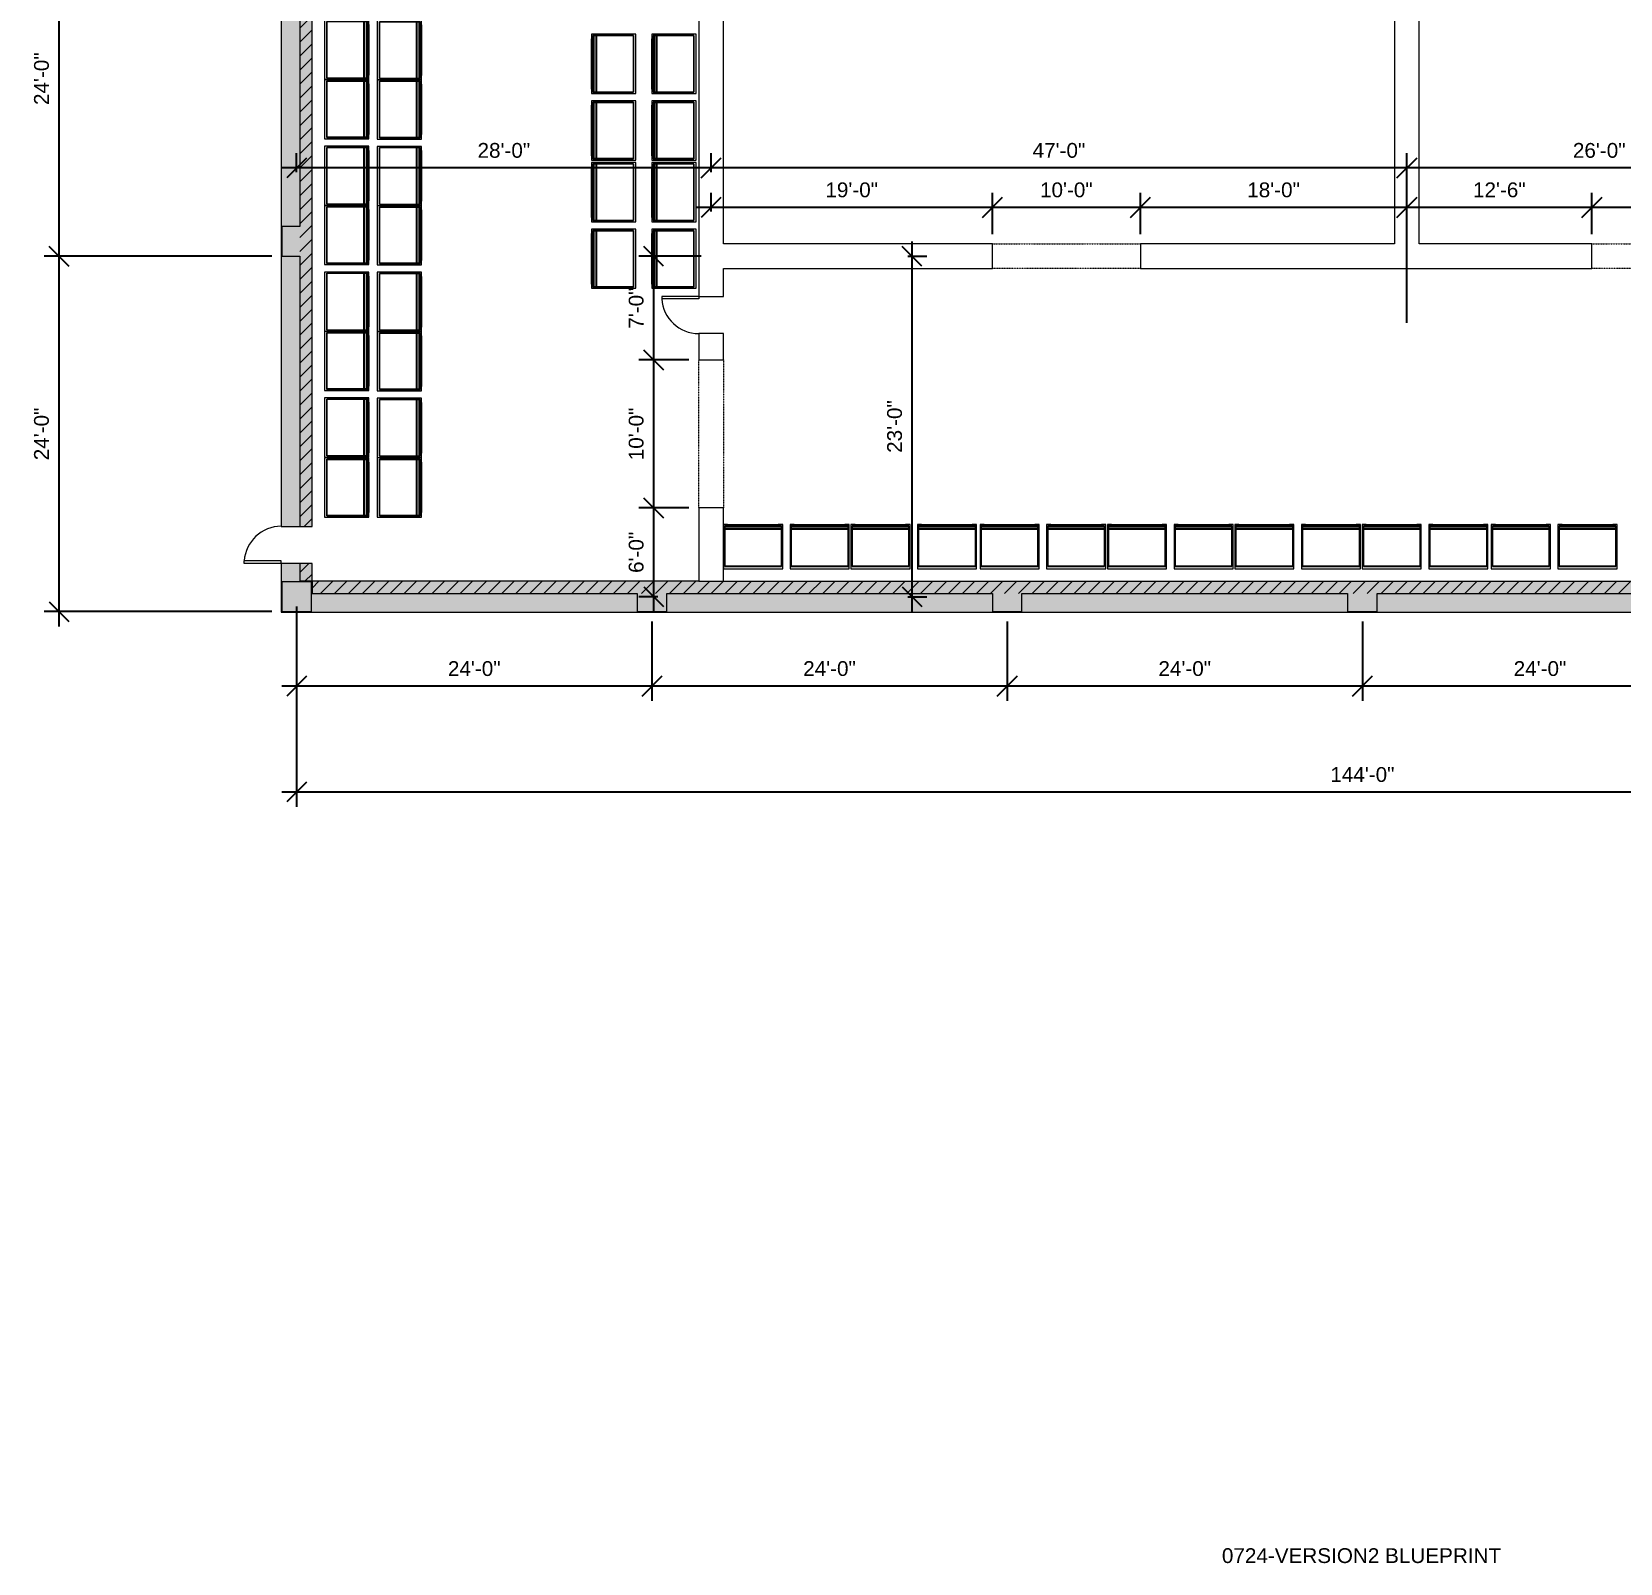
# Model space of a CAD drawing. Header units: inches. Extents: x 1913 to 24953, y -2945 to 1064.
# Drawn here: x 22242 to 23530, y -2314 to -1072 of the extents above; entities that cross this region are included whole.
import ezdxf

# ---------------------------------------------------------------- set-up
doc = ezdxf.new("R2010")
doc.units = ezdxf.units.IN
doc.header["$MEASUREMENT"] = 0
doc.linetypes.add('Hidden 1_8_', pattern=[0.1875, 0.125, -0.0625])
for name, color, linetype, lineweight in [('A-ANNO-DIMS', 211, 'Continuous', 9), ('A-COLS', 52, 'Continuous', 9), ('A-DETL-HDLN', 90, 'Hidden 1_8_', 9), ('A-DOOR', 31, 'Continuous', 13), ('A-GENM', 13, 'Continuous', 9), ('A-WALL', 113, 'Continuous', 13), ('A-WALL-PATT', 111, 'Continuous', 50), ('G-ANNO-TEXT', 231, 'Continuous', 9)]:
    doc.layers.add(name, color=color, linetype=linetype, lineweight=lineweight)
doc.styles.add('Arial', font='arial.ttf', dxfattribs={"height": 12})
doc.dimstyles.new('Linear_-_3_32__Arial', dxfattribs={"dimscale": 12, "dimtxt": 12.243113, "dimasz": 1.333333, "dimexe": 1, "dimexo": 0.666667, "dimgap": 0.666667, "dimtad": 1, "dimdec": 5, "dimrnd": 0.03125, "dimzin": 1, "dimdsep": 46, "dimlunit": 4, "dimtxsty": 'Arial', "dimblk1": 'OBLIQUE', "dimblk2": 'OBLIQUE', "dimsah": 1, "dimcen": 0.09, "dimdle": 1, "dimazin": 0, "dimtfac": 1, "dimtdec": 4, "dimtix": 1, "dimtmove": 0, "dimatfit": 3, "dimfxl": 1, "dimtvp": 1, "dimtfill": 1, "dimfrac": 2, "dimtolj": 1, "dimtzin": 0, "dimarcsym": 2})
pattern_1 = [(50, (23317.123, 399.692), (36.72335, -3.213), [3.84, -42.24]), (355, (23317.123, 399.69), (-7.1044, 38.51274), [3.072, -33.792]), (100.451, (23320.183, 399.424), (29.62024, 35.29956), [3.263, -35.898]), (46.184, (23317.123, 409.93), (54.6425, -8.4752), [5.76, -63.36]), (96.636, (23321.68, 409.226), (47.854, 49.8752), [4.895, -53.848]), (351.184, (23317.123, 409.93), (47.8553, 49.8749), [4.608, -50.688]), (21, (23322.243, 407.372), (30.56126, -20.614), [3.84, -42.24]), (326, (23322.243, 407.37), (12.4577, 37.1283), [3.072, -33.792]), (71.451, (23324.79, 405.654), (43.02, 16.5135), [3.263, -35.898]), (37.5, (23317.123, 399.692), (0.6228, 17.04428), [1.69, -31.693, 1.69, -32.614, -33.92]), (37.5, (23317.123, 399.692), (0.6228, 17.04428), [-67.686, 1.69, -32.23]), (7.5, (23317.123, 399.692), (13.4694, 20.19387), [1.69, -17.869, 1.69, -30.925, -12.928]), (7.5, (23317.123, 399.692), (13.4694, 20.19387), [-52.173, 1.69, -11.238]), (327.5, (23305.705, 399.692), (27.33168, -1.15522), [1.69, -11.11, 1.69, -38.246, -52.992]), (327.5, (23305.705, 399.692), (27.33168, -1.15522), [-52.736, 1.69, -51.302]), (317.5, (23300.585, 399.692), (29.85903, 5.12498), [1.69, -14.95, 1.69, -24.832, -37.632]), (317.5, (23300.585, 399.692), (29.85903, 5.12498), [-43.162, 1.69, -35.942])]
pattern_2 = [(45, (23317.1235, 399.692), (-5.656854, 5.656854), [])]

# ---------------------------------------------------------------- blocks, each defined once
blk = doc.blocks.new('Food_cooler_17348 - Food_cooler_17348-476797-FloorPlan')
at = {"layer": 'A-GENM', "lineweight": 20}
for p, q in [((-30, 18), (-78, 18)), ((-78, 18), (-78, -18)), ((-77, -17), (-77, 16.1)), ((-77, 16.1), (-31, 16.1)), ((-31, 16.1), (-31, -17)), ((-30, -18), (-30, 18)), ((24, 18), (-24, 18)), ((-24, 18), (-24, -18)), ((23, 16.1), (-23, 16.1)), ((-23, 16.1), (-23, -17)), ((-23, -17), (-23, 16.1)), ((-23, 16.1), (23, 16.1)), ((-22.7, -17), (-22.7, 15.8)), ((-22.7, 15.8), (22.8, 15.8)), ((22.8, 15.8), (22.8, -17)), ((23, -17), (23, 16.1)), ((23, 16.1), (23, -17)), ((24, -18), (24, 18)), ((-78, -18), (-74.4, -18)), ((-74.4, -17), (-77, -17)), ((-74.4, -18), (-74.4, -17)), ((-31, -17), (-33.4, -17)), ((-33.4, -17), (-33.4, -18)), ((-33.4, -18), (-30, -18)), ((-24, -18), (-20.4, -18)), ((-23, -17), (-22.7, -17)), ((-20.4, -17), (-23, -17)), ((-20.4, -18), (-20.4, -17)), ((23, -17), (20.6, -17)), ((20.6, -17), (20.6, -18)), ((20.6, -18), (24, -18)), ((22.8, -17), (23, -17))]:
    blk.add_line(p, q, dxfattribs=at)
at = {"layer": 'A-GENM'}
for p, q in [((-78, 18), (-78, 18)), ((-30, 18), (-78, 18)), ((-78, 18), (-78, -16)), ((-78, 18), (-78, 18)), ((-77, -17), (-77, 16.1)), ((-77, 16.1), (-77, 16.1)), ((-77, 16.1), (-31, 16.1)), ((-31, 16.1), (-77, 16.1)), ((-77, 16.1), (-77, -17)), ((-77, 16.1), (-77, 16.1)), ((-77, -14), (-77, 15.8)), ((-77, 15.8), (-77, 15.8)), ((-77, 15.8), (-31, 15.8)), ((-31, 16.1), (-31, 16.1)), ((-31, 16.1), (-31, -17)), ((-31, -17), (-31, 16.1)), ((-31, 16.1), (-31, 16.1)), ((-31, 15.8), (-31, 15.8)), ((-31, 15.8), (-31, -14)), ((-30, 18), (-30, 18)), ((-30, -16), (-30, 18)), ((-30, 18), (-30, 18)), ((-24, 18), (-24, 18)), ((24, 18), (-24, 18)), ((-24, 18), (-24, -16)), ((-24, 18), (-24, 18)), ((-23, 16.1), (-23, 16.1)), ((-23, -17), (-23, 16.1)), ((-23, 16.1), (-23, 16.1)), ((-23, 16.1), (23, 16.1)), ((23, 16.1), (-23, 16.1)), ((-23, 16.1), (-23, -17)), ((-23, 16.1), (-23, 16.1)), ((-23, -14), (-23, 15.8)), ((-23, 15.8), (-23, 15.8)), ((-23, 15.8), (23, 15.8)), ((-22.7, 15.8), (-22.7, 15.8)), ((22.8, 15.8), (22.8, 15.8)), ((23, 16.1), (23, 16.1)), ((23, 16.1), (23, 16.1)), ((23, 16.1), (23, -17)), ((23, -17), (23, 16.1)), ((23, 16.1), (23, 16.1)), ((23, 15.8), (23, 15.8)), ((23, 15.8), (23, -14)), ((24, 18), (24, 18)), ((24, -16), (24, 18)), ((24, 18), (24, 18)), ((-78, -16), (-30, -16)), ((-78, -16), (-78, -16)), ((-78, -18), (-78, -18)), ((-77, -14.5), (-77, -14)), ((-77, -14), (-77, -14)), ((-77, -14), (-31, -14)), ((-77, -14), (-31, -14)), ((-77, -14.5), (-77, -14.5)), ((-77, -14.5), (-77, -14.5)), ((-77, -14.5), (-31, -14.5)), ((-77, -14.5), (-31, -14.5)), ((-77, -17), (-77, -17)), ((-31, -17), (-77, -17)), ((-77, -17), (-31, -17)), ((-77, -17), (-77, -17)), ((-74.4, -17), (-74.4, -18)), ((-74.4, -17), (-74.4, -17)), ((-74.4, -17), (-33.4, -17)), ((-33.4, -18), (-74.4, -18)), ((-74.4, -18), (-74.4, -18)), ((-33.4, -18), (-33.4, -17)), ((-33.4, -17), (-33.4, -17)), ((-33.4, -18), (-33.4, -18)), ((-31, -14), (-31, -14)), ((-31, -14), (-31, -14.5)), ((-31, -14.5), (-31, -14.5)), ((-31, -14.5), (-31, -14.5)), ((-31, -17), (-31, -17)), ((-31, -17), (-31, -17)), ((-30, -16), (-30, -16)), ((-30, -18), (-30, -18)), ((-24, -16), (24, -16)), ((-24, -16), (-24, -16)), ((-24, -18), (-24, -18)), ((-23, -14.5), (-23, -14)), ((-23, -14), (-23, -14)), ((-23, -14), (23, -14)), ((-23, -14), (23, -14)), ((-23, -14.5), (-23, -14.5)), ((-23, -14.5), (-23, -14.5)), ((-23, -14.5), (23, -14.5)), ((-23, -14.5), (23, -14.5)), ((-23, -17), (-23, -17)), ((-23, -17), (-23, -17)), ((23, -17), (-23, -17)), ((-23, -17), (23, -17)), ((-23, -17), (-23, -17)), ((-22.7, -17), (-22.7, -17)), ((-20.4, -17), (-20.4, -18)), ((-20.4, -17), (-20.4, -17)), ((-20.4, -17), (20.6, -17)), ((20.6, -18), (-20.4, -18)), ((-20.4, -18), (-20.4, -18)), ((20.6, -18), (20.6, -17)), ((20.6, -17), (20.6, -17)), ((20.6, -18), (20.6, -18)), ((22.8, -17), (22.8, -17)), ((23, -14), (23, -14)), ((23, -14), (23, -14.5)), ((23, -14.5), (23, -14.5)), ((23, -14.5), (23, -14.5)), ((23, -17), (23, -17)), ((23, -17), (23, -17)), ((23, -17), (23, -17)), ((24, -16), (24, -16)), ((24, -18), (24, -18))]:
    blk.add_line(p, q, dxfattribs=at)
blk = doc.blocks.new('Single-Flush - 30_ x 80_-478128-FloorPlan')
at = {"layer": 'A-DOOR', "lineweight": 20}
for p, q in [((13, 10), (13, 40)), ((15, 40), (13, 40)), ((15, 10), (15, 40)), ((15, 10), (13, 10))]:
    blk.add_line(p, q, dxfattribs=at)
at = {"layer": 'A-DOOR', "lineweight": 9}
blk.add_arc((15, 10), 30.1, 93.8141, 180, dxfattribs=at)
blk = doc.blocks.new('Single-Flush - 30_ x 80_-478158-FloorPlan')
at = {"layer": 'A-DOOR', "lineweight": 20}
for p, q in [((13, -12.5), (13, -42.5)), ((15, -12.5), (13, -12.5)), ((15, -12.5), (15, -42.5)), ((15, -42.5), (13, -42.5))]:
    blk.add_line(p, q, dxfattribs=at)
at = {"layer": 'A-DOOR', "lineweight": 9}
blk.add_arc((15, -12.5), 30.1, 180, 266.1859, dxfattribs=at)
blk = doc.blocks.new('Food_cooler_17348_0001 - Food_cooler_17348_0001-489445-FloorPlan')
at = {"layer": 'A-GENM', "lineweight": 20}
for p, q in [((24, 18), (-24, 18)), ((-24, 18), (-24, -18)), ((23, 16.1), (-23, 16.1)), ((-23, 16.1), (-23, -17)), ((-23, -17), (-23, 16.1)), ((-23, 16.1), (23, 16.1)), ((-22.7, -17), (-22.7, 15.8)), ((-22.7, 15.8), (22.8, 15.8)), ((22.8, 15.8), (22.8, -17)), ((23, -17), (23, 16.1)), ((23, 16.1), (23, -17)), ((24, -18), (24, 18)), ((-24, -18), (-20.4, -18)), ((-23, -17), (-22.7, -17)), ((-20.4, -17), (-23, -17)), ((-20.4, -18), (-20.4, -17)), ((23, -17), (20.6, -17)), ((20.6, -17), (20.6, -18)), ((20.6, -18), (24, -18)), ((22.8, -17), (23, -17))]:
    blk.add_line(p, q, dxfattribs=at)
at = {"layer": 'A-GENM'}
for p, q in [((-24, 18), (-24, 18)), ((24, 18), (-24, 18)), ((-24, 18), (-24, -16)), ((-24, 18), (-24, 18)), ((-23, 16.1), (-23, 16.1)), ((-23, -17), (-23, 16.1)), ((-23, 16.1), (-23, 16.1)), ((-23, 16.1), (23, 16.1)), ((23, 16.1), (-23, 16.1)), ((-23, 16.1), (-23, -17)), ((-23, 16.1), (-23, 16.1)), ((-23, -14), (-23, 15.8)), ((-23, 15.8), (-23, 15.8)), ((-23, 15.8), (23, 15.8)), ((-22.7, 15.8), (-22.7, 15.8)), ((22.8, 15.8), (22.8, 15.8)), ((23, 16.1), (23, 16.1)), ((23, 16.1), (23, 16.1)), ((23, 16.1), (23, -17)), ((23, -17), (23, 16.1)), ((23, 16.1), (23, 16.1)), ((23, 15.8), (23, 15.8)), ((23, 15.8), (23, -14)), ((24, 18), (24, 18)), ((24, -16), (24, 18)), ((24, 18), (24, 18)), ((-24, -16), (24, -16)), ((-24, -16), (-24, -16)), ((-24, -18), (-24, -18)), ((-23, -14.5), (-23, -14)), ((-23, -14), (-23, -14)), ((-23, -14), (23, -14)), ((-23, -14), (23, -14)), ((-23, -14.5), (-23, -14.5)), ((-23, -14.5), (-23, -14.5)), ((-23, -14.5), (23, -14.5)), ((-23, -14.5), (23, -14.5)), ((-23, -17), (-23, -17)), ((-23, -17), (-23, -17)), ((23, -17), (-23, -17)), ((-23, -17), (23, -17)), ((-23, -17), (-23, -17)), ((-22.7, -17), (-22.7, -17)), ((-20.4, -17), (-20.4, -18)), ((-20.4, -17), (-20.4, -17)), ((-20.4, -17), (20.6, -17)), ((20.6, -18), (-20.4, -18)), ((-20.4, -18), (-20.4, -18)), ((20.6, -18), (20.6, -17)), ((20.6, -17), (20.6, -17)), ((20.6, -18), (20.6, -18)), ((22.8, -17), (22.8, -17)), ((23, -14), (23, -14)), ((23, -14), (23, -14.5)), ((23, -14.5), (23, -14.5)), ((23, -14.5), (23, -14.5)), ((23, -17), (23, -17)), ((23, -17), (23, -17)), ((23, -17), (23, -17)), ((24, -16), (24, -16)), ((24, -18), (24, -18))]:
    blk.add_line(p, q, dxfattribs=at)
blk = doc.blocks.new('_Oblique')
at = {"color": 0, "linetype": 'ByBlock', "lineweight": -2}
blk.add_line((-0.5, -0.5), (0.5, 0.5), dxfattribs=at)
blk = doc.blocks.new('*D802')
at = {"layer": 'A-ANNO-DIMS', "color": 0, "lineweight": -2, "transparency": 16777216}
for p, q in [((23668.7, -1134.9), (23668.7, -1194.4)), ((23356.7, -1307.8), (23356.7, -1170.4)), ((23680.7, -1182.4), (23344.7, -1182.4))]:
    blk.add_line(p, q, dxfattribs=at)
at = {"layer": 'Defpoints', "color": 0, "lineweight": 0, "transparency": 16777216}
for p in [(23668.7, -1126.9), (23356.7, -1182.4), (23356.7, -1315.8)]:
    blk.add_point(p, dxfattribs=at)
at = {"layer": 'A-ANNO-DIMS', "color": 0, "lineweight": -2, "transparency": 16777216, "xscale": 16, "yscale": 16, "zscale": 16, "rotation": 180}
blk.add_blockref('_Oblique', (23356.7, -1182.4), dxfattribs=at)
at = {"layer": 'A-ANNO-DIMS', "color": 0, "lineweight": -2, "transparency": 16777216, "xscale": 16, "yscale": 16, "zscale": 16}
blk.add_blockref('_Oblique', (23668.7, -1182.4), dxfattribs=at)
at = {"layer": 'A-ANNO-DIMS', "color": 0, "lineweight": 0, "transparency": 16777216, "insert": (23512.7, -1168.2), "char_height": 12, "width": 62.383, "attachment_point": 5, "style": 'Arial'}
blk.add_mtext('\\A1;26\'-0"', dxfattribs=at)
blk = doc.blocks.new('*D803')
at = {"layer": 'A-ANNO-DIMS', "color": 0, "lineweight": -2, "transparency": 16777216}
for p, q in [((22792.7, -1185.7), (22792.7, -1170.4)), ((23356.7, -1307.8), (23356.7, -1170.4)), ((23368.7, -1182.4), (22780.7, -1182.4))]:
    blk.add_line(p, q, dxfattribs=at)
at = {"layer": 'Defpoints', "color": 0, "lineweight": 0, "transparency": 16777216}
for p in [(22792.7, -1182.4), (22792.7, -1193.7), (23356.7, -1315.8)]:
    blk.add_point(p, dxfattribs=at)
at = {"layer": 'A-ANNO-DIMS', "color": 0, "lineweight": -2, "transparency": 16777216, "xscale": 16, "yscale": 16, "zscale": 16, "rotation": 180}
blk.add_blockref('_Oblique', (22792.7, -1182.4), dxfattribs=at)
at = {"layer": 'A-ANNO-DIMS', "color": 0, "lineweight": -2, "transparency": 16777216, "xscale": 16, "yscale": 16, "zscale": 16}
blk.add_blockref('_Oblique', (23356.7, -1182.4), dxfattribs=at)
at = {"layer": 'A-ANNO-DIMS', "color": 0, "lineweight": 0, "transparency": 16777216, "insert": (23074.7, -1168.2), "char_height": 12, "width": 62.383, "attachment_point": 5, "style": 'Arial'}
blk.add_mtext('\\A1;47\'-0"', dxfattribs=at)
blk = doc.blocks.new('*D804')
at = {"layer": 'A-ANNO-DIMS', "color": 0, "lineweight": -2, "transparency": 16777216}
for p, q in [((22456.7, -1185.7), (22456.7, -1170.4)), ((22792.7, -1185.7), (22792.7, -1170.4)), ((22804.7, -1182.4), (22444.7, -1182.4))]:
    blk.add_line(p, q, dxfattribs=at)
at = {"layer": 'Defpoints', "color": 0, "lineweight": 0, "transparency": 16777216}
for p in [(22456.7, -1182.4), (22456.7, -1193.7), (22792.7, -1193.7)]:
    blk.add_point(p, dxfattribs=at)
at = {"layer": 'A-ANNO-DIMS', "color": 0, "lineweight": -2, "transparency": 16777216, "xscale": 16, "yscale": 16, "zscale": 16, "rotation": 180}
blk.add_blockref('_Oblique', (22456.7, -1182.4), dxfattribs=at)
at = {"layer": 'A-ANNO-DIMS', "color": 0, "lineweight": -2, "transparency": 16777216, "xscale": 16, "yscale": 16, "zscale": 16}
blk.add_blockref('_Oblique', (22792.7, -1182.4), dxfattribs=at)
at = {"layer": 'A-ANNO-DIMS', "color": 0, "lineweight": 0, "transparency": 16777216, "insert": (22624.7, -1168.2), "char_height": 12, "width": 62.383, "attachment_point": 5, "style": 'Arial'}
blk.add_mtext('\\A1;28\'-0"', dxfattribs=at)
blk = doc.blocks.new('*D805')
at = {"layer": 'A-ANNO-DIMS', "color": 0, "lineweight": -2, "transparency": 16777216}
for p, q in [((24184.7, -1495.4), (24184.7, -1700.3)), ((22456.7, -1538), (22456.7, -1700.3)), ((24196.7, -1688.3), (22444.7, -1688.3))]:
    blk.add_line(p, q, dxfattribs=at)
at = {"layer": 'Defpoints', "color": 0, "lineweight": 0, "transparency": 16777216}
for p in [(24184.7, -1487.4), (22456.7, -1530), (22456.7, -1688.3)]:
    blk.add_point(p, dxfattribs=at)
at = {"layer": 'A-ANNO-DIMS', "color": 0, "lineweight": -2, "transparency": 16777216, "xscale": 16, "yscale": 16, "zscale": 16, "rotation": 180}
blk.add_blockref('_Oblique', (22456.7, -1688.3), dxfattribs=at)
at = {"layer": 'A-ANNO-DIMS', "color": 0, "lineweight": -2, "transparency": 16777216, "xscale": 16, "yscale": 16, "zscale": 16}
blk.add_blockref('_Oblique', (24184.7, -1688.3), dxfattribs=at)
at = {"layer": 'A-ANNO-DIMS', "color": 0, "lineweight": 0, "transparency": 16777216, "insert": (23320.7, -1674.2), "char_height": 12, "width": 73.459, "attachment_point": 5, "style": 'Arial'}
blk.add_mtext('\\A1;144\'-0"', dxfattribs=at)
blk = doc.blocks.new('*D722')
at = {"layer": 'A-ANNO-DIMS', "color": 0, "lineweight": -2, "transparency": 16777216}
for p, q in [((23506.7, -1236), (23506.7, -1202.4)), ((23626.7, -1236), (23626.7, -1202.4)), ((23638.7, -1214.4), (23494.7, -1214.4))]:
    blk.add_line(p, q, dxfattribs=at)
at = {"layer": 'Defpoints', "color": 0, "lineweight": 0, "transparency": 16777216}
for p in [(23506.7, -1214.4), (23506.7, -1244), (23626.7, -1244)]:
    blk.add_point(p, dxfattribs=at)
at = {"layer": 'A-ANNO-DIMS', "color": 0, "lineweight": -2, "transparency": 16777216, "xscale": 16, "yscale": 16, "zscale": 16, "rotation": 180}
blk.add_blockref('_Oblique', (23506.7, -1214.4), dxfattribs=at)
at = {"layer": 'A-ANNO-DIMS', "color": 0, "lineweight": -2, "transparency": 16777216, "xscale": 16, "yscale": 16, "zscale": 16}
blk.add_blockref('_Oblique', (23626.7, -1214.4), dxfattribs=at)
at = {"layer": 'A-ANNO-DIMS', "color": 0, "lineweight": 0, "transparency": 16777216, "insert": (23566.7, -1200.2), "char_height": 12, "width": 62.383, "attachment_point": 5, "style": 'Arial'}
blk.add_mtext('\\A1;10\'-0"', dxfattribs=at)
blk = doc.blocks.new('*D723')
at = {"layer": 'A-ANNO-DIMS', "color": 0, "lineweight": -2, "transparency": 16777216}
for p, q in [((23356.7, -1217.7), (23356.7, -1202.4)), ((23506.7, -1236), (23506.7, -1202.4)), ((23518.7, -1214.4), (23344.7, -1214.4))]:
    blk.add_line(p, q, dxfattribs=at)
at = {"layer": 'Defpoints', "color": 0, "lineweight": 0, "transparency": 16777216}
for p in [(23356.7, -1214.4), (23356.7, -1225.7), (23506.7, -1244)]:
    blk.add_point(p, dxfattribs=at)
at = {"layer": 'A-ANNO-DIMS', "color": 0, "lineweight": -2, "transparency": 16777216, "xscale": 16, "yscale": 16, "zscale": 16, "rotation": 180}
blk.add_blockref('_Oblique', (23356.7, -1214.4), dxfattribs=at)
at = {"layer": 'A-ANNO-DIMS', "color": 0, "lineweight": -2, "transparency": 16777216, "xscale": 16, "yscale": 16, "zscale": 16}
blk.add_blockref('_Oblique', (23506.7, -1214.4), dxfattribs=at)
at = {"layer": 'A-ANNO-DIMS', "color": 0, "lineweight": 0, "transparency": 16777216, "insert": (23431.7, -1200.2), "char_height": 12, "width": 62.383, "attachment_point": 5, "style": 'Arial'}
blk.add_mtext('\\A1;12\'-6"', dxfattribs=at)
blk = doc.blocks.new('*D724')
at = {"layer": 'A-ANNO-DIMS', "color": 0, "lineweight": -2, "transparency": 16777216}
for p, q in [((23140.7, -1236), (23140.7, -1202.4)), ((23356.7, -1217.7), (23356.7, -1202.4)), ((23368.7, -1214.4), (23128.7, -1214.4))]:
    blk.add_line(p, q, dxfattribs=at)
at = {"layer": 'Defpoints', "color": 0, "lineweight": 0, "transparency": 16777216}
for p in [(23140.7, -1214.4), (23356.7, -1225.7), (23140.7, -1244)]:
    blk.add_point(p, dxfattribs=at)
at = {"layer": 'A-ANNO-DIMS', "color": 0, "lineweight": -2, "transparency": 16777216, "xscale": 16, "yscale": 16, "zscale": 16, "rotation": 180}
blk.add_blockref('_Oblique', (23140.7, -1214.4), dxfattribs=at)
at = {"layer": 'A-ANNO-DIMS', "color": 0, "lineweight": -2, "transparency": 16777216, "xscale": 16, "yscale": 16, "zscale": 16}
blk.add_blockref('_Oblique', (23356.7, -1214.4), dxfattribs=at)
at = {"layer": 'A-ANNO-DIMS', "color": 0, "lineweight": 0, "transparency": 16777216, "insert": (23248.7, -1200.2), "char_height": 12, "width": 62.383, "attachment_point": 5, "style": 'Arial'}
blk.add_mtext('\\A1;18\'-0"', dxfattribs=at)
blk = doc.blocks.new('*D725')
at = {"layer": 'A-ANNO-DIMS', "color": 0, "lineweight": -2, "transparency": 16777216}
for p, q in [((23020.7, -1236), (23020.7, -1202.4)), ((23140.7, -1236), (23140.7, -1202.4)), ((23152.7, -1214.4), (23008.7, -1214.4))]:
    blk.add_line(p, q, dxfattribs=at)
at = {"layer": 'Defpoints', "color": 0, "lineweight": 0, "transparency": 16777216}
for p in [(23020.7, -1214.4), (23020.7, -1244), (23140.7, -1244)]:
    blk.add_point(p, dxfattribs=at)
at = {"layer": 'A-ANNO-DIMS', "color": 0, "lineweight": -2, "transparency": 16777216, "xscale": 16, "yscale": 16, "zscale": 16, "rotation": 180}
blk.add_blockref('_Oblique', (23020.7, -1214.4), dxfattribs=at)
at = {"layer": 'A-ANNO-DIMS', "color": 0, "lineweight": -2, "transparency": 16777216, "xscale": 16, "yscale": 16, "zscale": 16}
blk.add_blockref('_Oblique', (23140.7, -1214.4), dxfattribs=at)
at = {"layer": 'A-ANNO-DIMS', "color": 0, "lineweight": 0, "transparency": 16777216, "insert": (23080.7, -1200.2), "char_height": 12, "width": 62.383, "attachment_point": 5, "style": 'Arial'}
blk.add_mtext('\\A1;10\'-0"', dxfattribs=at)
blk = doc.blocks.new('*D726')
at = {"layer": 'A-ANNO-DIMS', "color": 0, "lineweight": -2, "transparency": 16777216}
for p, q in [((22792.7, -1217.7), (22792.7, -1202.4)), ((23020.7, -1236), (23020.7, -1202.4)), ((23032.7, -1214.4), (22780.7, -1214.4))]:
    blk.add_line(p, q, dxfattribs=at)
at = {"layer": 'Defpoints', "color": 0, "lineweight": 0, "transparency": 16777216}
for p in [(22792.7, -1214.4), (22792.7, -1225.7), (23020.7, -1244)]:
    blk.add_point(p, dxfattribs=at)
at = {"layer": 'A-ANNO-DIMS', "color": 0, "lineweight": -2, "transparency": 16777216, "xscale": 16, "yscale": 16, "zscale": 16, "rotation": 180}
blk.add_blockref('_Oblique', (22792.7, -1214.4), dxfattribs=at)
at = {"layer": 'A-ANNO-DIMS', "color": 0, "lineweight": -2, "transparency": 16777216, "xscale": 16, "yscale": 16, "zscale": 16}
blk.add_blockref('_Oblique', (23020.7, -1214.4), dxfattribs=at)
at = {"layer": 'A-ANNO-DIMS', "color": 0, "lineweight": 0, "transparency": 16777216, "insert": (22906.7, -1200.2), "char_height": 12, "width": 62.383, "attachment_point": 5, "style": 'Arial'}
blk.add_mtext('\\A1;19\'-0"', dxfattribs=at)
blk = doc.blocks.new('*D733')
at = {"layer": 'A-ANNO-DIMS', "color": 0, "lineweight": -2, "transparency": 16777216}
for p, q in [((23320.7, -1550), (23320.7, -1614.5)), ((23608.7, -1550), (23608.7, -1614.5)), ((23620.7, -1602.5), (23308.7, -1602.5))]:
    blk.add_line(p, q, dxfattribs=at)
at = {"layer": 'Defpoints', "color": 0, "lineweight": 0, "transparency": 16777216}
for p in [(23320.7, -1542), (23608.7, -1542), (23320.7, -1602.5)]:
    blk.add_point(p, dxfattribs=at)
at = {"layer": 'A-ANNO-DIMS', "color": 0, "lineweight": -2, "transparency": 16777216, "xscale": 16, "yscale": 16, "zscale": 16, "rotation": 180}
blk.add_blockref('_Oblique', (23320.7, -1602.5), dxfattribs=at)
at = {"layer": 'A-ANNO-DIMS', "color": 0, "lineweight": -2, "transparency": 16777216, "xscale": 16, "yscale": 16, "zscale": 16}
blk.add_blockref('_Oblique', (23608.7, -1602.5), dxfattribs=at)
at = {"layer": 'A-ANNO-DIMS', "color": 0, "lineweight": 0, "transparency": 16777216, "insert": (23464.7, -1588.3), "char_height": 12, "width": 62.383, "attachment_point": 5, "style": 'Arial'}
blk.add_mtext('\\A1;24\'-0"', dxfattribs=at)
blk = doc.blocks.new('*D734')
at = {"layer": 'A-ANNO-DIMS', "color": 0, "lineweight": -2, "transparency": 16777216}
for p, q in [((23032.7, -1550), (23032.7, -1614.5)), ((23320.7, -1550), (23320.7, -1614.5)), ((23332.7, -1602.5), (23020.7, -1602.5))]:
    blk.add_line(p, q, dxfattribs=at)
at = {"layer": 'Defpoints', "color": 0, "lineweight": 0, "transparency": 16777216}
for p in [(23032.7, -1542), (23320.7, -1542), (23032.7, -1602.5)]:
    blk.add_point(p, dxfattribs=at)
at = {"layer": 'A-ANNO-DIMS', "color": 0, "lineweight": -2, "transparency": 16777216, "xscale": 16, "yscale": 16, "zscale": 16, "rotation": 180}
blk.add_blockref('_Oblique', (23032.7, -1602.5), dxfattribs=at)
at = {"layer": 'A-ANNO-DIMS', "color": 0, "lineweight": -2, "transparency": 16777216, "xscale": 16, "yscale": 16, "zscale": 16}
blk.add_blockref('_Oblique', (23320.7, -1602.5), dxfattribs=at)
at = {"layer": 'A-ANNO-DIMS', "color": 0, "lineweight": 0, "transparency": 16777216, "insert": (23176.7, -1588.3), "char_height": 12, "width": 62.383, "attachment_point": 5, "style": 'Arial'}
blk.add_mtext('\\A1;24\'-0"', dxfattribs=at)
blk = doc.blocks.new('*D735')
at = {"layer": 'A-ANNO-DIMS', "color": 0, "lineweight": -2, "transparency": 16777216}
for p, q in [((22744.7, -1550), (22744.7, -1614.5)), ((23032.7, -1550), (23032.7, -1614.5)), ((23044.7, -1602.5), (22732.7, -1602.5))]:
    blk.add_line(p, q, dxfattribs=at)
at = {"layer": 'Defpoints', "color": 0, "lineweight": 0, "transparency": 16777216}
for p in [(22744.7, -1542), (23032.7, -1542), (22744.7, -1602.5)]:
    blk.add_point(p, dxfattribs=at)
at = {"layer": 'A-ANNO-DIMS', "color": 0, "lineweight": -2, "transparency": 16777216, "xscale": 16, "yscale": 16, "zscale": 16, "rotation": 180}
blk.add_blockref('_Oblique', (22744.7, -1602.5), dxfattribs=at)
at = {"layer": 'A-ANNO-DIMS', "color": 0, "lineweight": -2, "transparency": 16777216, "xscale": 16, "yscale": 16, "zscale": 16}
blk.add_blockref('_Oblique', (23032.7, -1602.5), dxfattribs=at)
at = {"layer": 'A-ANNO-DIMS', "color": 0, "lineweight": 0, "transparency": 16777216, "insert": (22888.7, -1588.3), "char_height": 12, "width": 62.383, "attachment_point": 5, "style": 'Arial'}
blk.add_mtext('\\A1;24\'-0"', dxfattribs=at)
blk = doc.blocks.new('*D736')
at = {"layer": 'A-ANNO-DIMS', "color": 0, "lineweight": -2, "transparency": 16777216}
for p, q in [((22456.7, -1550), (22456.7, -1614.5)), ((22744.7, -1550), (22744.7, -1614.5)), ((22756.7, -1602.5), (22444.7, -1602.5))]:
    blk.add_line(p, q, dxfattribs=at)
at = {"layer": 'Defpoints', "color": 0, "lineweight": 0, "transparency": 16777216}
for p in [(22456.7, -1542), (22744.7, -1542), (22456.7, -1602.5)]:
    blk.add_point(p, dxfattribs=at)
at = {"layer": 'A-ANNO-DIMS', "color": 0, "lineweight": -2, "transparency": 16777216, "xscale": 16, "yscale": 16, "zscale": 16, "rotation": 180}
blk.add_blockref('_Oblique', (22456.7, -1602.5), dxfattribs=at)
at = {"layer": 'A-ANNO-DIMS', "color": 0, "lineweight": -2, "transparency": 16777216, "xscale": 16, "yscale": 16, "zscale": 16}
blk.add_blockref('_Oblique', (22744.7, -1602.5), dxfattribs=at)
at = {"layer": 'A-ANNO-DIMS', "color": 0, "lineweight": 0, "transparency": 16777216, "insert": (22600.7, -1588.3), "char_height": 12, "width": 62.383, "attachment_point": 5, "style": 'Arial'}
blk.add_mtext('\\A1;24\'-0"', dxfattribs=at)
blk = doc.blocks.new('*D747')
at = {"layer": 'A-ANNO-DIMS', "color": 0, "lineweight": -2, "transparency": 16777216}
for p, q in [((22264, -954), (22264, -1266)), ((22436.7, -966), (22252, -966)), ((22436.7, -1254), (22252, -1254))]:
    blk.add_line(p, q, dxfattribs=at)
at = {"layer": 'Defpoints', "color": 0, "lineweight": 0, "transparency": 16777216}
for p in [(22444.7, -966), (22264, -1254), (22444.7, -1254)]:
    blk.add_point(p, dxfattribs=at)
at = {"layer": 'A-ANNO-DIMS', "color": 0, "lineweight": -2, "transparency": 16777216, "xscale": 16, "yscale": 16, "zscale": 16}
for p, rotation in [((22264, -966), 90), ((22264, -1254), 270)]:
    blk.add_blockref('_Oblique', p, dxfattribs=dict(at, rotation=rotation))
at = {"layer": 'A-ANNO-DIMS', "color": 0, "lineweight": 0, "transparency": 16777216, "insert": (22249.9, -1110), "char_height": 12, "width": 62.383, "attachment_point": 5, "rotation": 90, "style": 'Arial'}
blk.add_mtext('\\A1;24\'-0"', dxfattribs=at)
blk = doc.blocks.new('*D748')
at = {"layer": 'A-ANNO-DIMS', "color": 0, "lineweight": -2, "transparency": 16777216}
for p, q in [((22264, -1242), (22264, -1554)), ((22436.7, -1254), (22252, -1254)), ((22436.7, -1542), (22252, -1542))]:
    blk.add_line(p, q, dxfattribs=at)
at = {"layer": 'Defpoints', "color": 0, "lineweight": 0, "transparency": 16777216}
for p in [(22444.7, -1254), (22264, -1542), (22444.7, -1542)]:
    blk.add_point(p, dxfattribs=at)
at = {"layer": 'A-ANNO-DIMS', "color": 0, "lineweight": -2, "transparency": 16777216, "xscale": 16, "yscale": 16, "zscale": 16}
for p, rotation in [((22264, -1254), 90), ((22264, -1542), 270)]:
    blk.add_blockref('_Oblique', p, dxfattribs=dict(at, rotation=rotation))
at = {"layer": 'A-ANNO-DIMS', "color": 0, "lineweight": 0, "transparency": 16777216, "insert": (22249.9, -1398), "char_height": 12, "width": 62.383, "attachment_point": 5, "rotation": 90, "style": 'Arial'}
blk.add_mtext('\\A1;24\'-0"', dxfattribs=at)
blk = doc.blocks.new('*D749')
at = {"layer": 'A-ANNO-DIMS', "color": 0, "lineweight": -2, "transparency": 16777216}
for p, q in [((22955.6, -1542), (22955.6, -1242)), ((22952.3, -1254), (22967.6, -1254)), ((22952.3, -1530), (22967.6, -1530))]:
    blk.add_line(p, q, dxfattribs=at)
at = {"layer": 'Defpoints', "color": 0, "lineweight": 0, "transparency": 16777216}
for p in [(22944.3, -1254), (22955.6, -1254), (22944.3, -1530)]:
    blk.add_point(p, dxfattribs=at)
at = {"layer": 'A-ANNO-DIMS', "color": 0, "lineweight": -2, "transparency": 16777216, "xscale": 16, "yscale": 16, "zscale": 16}
for p, rotation in [((22955.6, -1254), 90), ((22955.6, -1530), 270)]:
    blk.add_blockref('_Oblique', p, dxfattribs=dict(at, rotation=rotation))
at = {"layer": 'A-ANNO-DIMS', "color": 0, "lineweight": 0, "transparency": 16777216, "insert": (22941.5, -1392), "char_height": 12, "width": 62.383, "attachment_point": 5, "rotation": 90, "style": 'Arial'}
blk.add_mtext('\\A1;23\'-0"', dxfattribs=at)
blk = doc.blocks.new('*D791')
at = {"layer": 'A-ANNO-DIMS', "color": 0, "lineweight": -2, "transparency": 16777216}
for p, q in [((22746.1, -1242), (22746.1, -1350)), ((22784.7, -1254), (22734.1, -1254)), ((22774.7, -1338), (22734.1, -1338))]:
    blk.add_line(p, q, dxfattribs=at)
at = {"layer": 'Defpoints', "color": 0, "lineweight": 0, "transparency": 16777216}
for p in [(22792.7, -1254), (22746.1, -1338), (22782.7, -1338)]:
    blk.add_point(p, dxfattribs=at)
at = {"layer": 'A-ANNO-DIMS', "color": 0, "lineweight": -2, "transparency": 16777216, "xscale": 16, "yscale": 16, "zscale": 16}
for p, rotation in [((22746.1, -1254), 90), ((22746.1, -1338), 270)]:
    blk.add_blockref('_Oblique', p, dxfattribs=dict(at, rotation=rotation))
at = {"layer": 'A-ANNO-DIMS', "color": 0, "lineweight": 0, "transparency": 16777216, "insert": (22732, -1296), "char_height": 12, "width": 62.383, "attachment_point": 5, "rotation": 90, "style": 'Arial'}
blk.add_mtext('\\A1;7\'-0"', dxfattribs=at)
blk = doc.blocks.new('*D792')
at = {"layer": 'A-ANNO-DIMS', "color": 0, "lineweight": -2, "transparency": 16777216}
for p, q in [((22746.1, -1326), (22746.1, -1470)), ((22774.7, -1338), (22734.1, -1338)), ((22774.7, -1458), (22734.1, -1458))]:
    blk.add_line(p, q, dxfattribs=at)
at = {"layer": 'Defpoints', "color": 0, "lineweight": 0, "transparency": 16777216}
for p in [(22782.7, -1338), (22746.1, -1458), (22782.7, -1458)]:
    blk.add_point(p, dxfattribs=at)
at = {"layer": 'A-ANNO-DIMS', "color": 0, "lineweight": -2, "transparency": 16777216, "xscale": 16, "yscale": 16, "zscale": 16}
for p, rotation in [((22746.1, -1338), 90), ((22746.1, -1458), 270)]:
    blk.add_blockref('_Oblique', p, dxfattribs=dict(at, rotation=rotation))
at = {"layer": 'A-ANNO-DIMS', "color": 0, "lineweight": 0, "transparency": 16777216, "insert": (22732, -1398), "char_height": 12, "width": 51.308, "attachment_point": 5, "rotation": 90, "style": 'Arial'}
blk.add_mtext('\\A1;10\'-0"', dxfattribs=at)
blk = doc.blocks.new('*D793')
at = {"layer": 'A-ANNO-DIMS', "color": 0, "lineweight": -2, "transparency": 16777216}
for p, q in [((22746.1, -1446), (22746.1, -1542)), ((22774.7, -1458), (22734.1, -1458)), ((22749.4, -1530), (22734.1, -1530))]:
    blk.add_line(p, q, dxfattribs=at)
at = {"layer": 'Defpoints', "color": 0, "lineweight": 0, "transparency": 16777216}
for p in [(22782.7, -1458), (22746.1, -1530), (22757.4, -1530)]:
    blk.add_point(p, dxfattribs=at)
at = {"layer": 'A-ANNO-DIMS', "color": 0, "lineweight": -2, "transparency": 16777216, "xscale": 16, "yscale": 16, "zscale": 16}
for p, rotation in [((22746.1, -1458), 90), ((22746.1, -1530), 270)]:
    blk.add_blockref('_Oblique', p, dxfattribs=dict(at, rotation=rotation))
at = {"layer": 'A-ANNO-DIMS', "color": 0, "lineweight": 0, "transparency": 16777216, "insert": (22732, -1494), "char_height": 12, "width": 51.308, "attachment_point": 5, "rotation": 90, "style": 'Arial'}
blk.add_mtext('\\A1;6\'-0"', dxfattribs=at)

msp = doc.modelspace()

# ---------------------------------------------------------------- hatches: boundary and pattern name
at = {"layer": 'A-WALL-PATT', "lineweight": 0}
h = msp.add_hatch(dxfattribs=at)
h.set_pattern_fill('FP_1', color=256, style=0, pattern_type=2)
h.set_pattern_definition(pattern_1)
h.paths.add_polyline_path([(22469.225, -1472.956342), (22444.225, -1472.956342), (22444.225, 786.543658), (22469.225, 786.543658), (22469.225, 761.543658), (22469.225, 647.043658), (22469.225, 637.043658), (22469.225, 503.043658), (22469.225, 493.043658), (22469.225, 215.043658), (22469.225, 205.043658), (22469.225, 83.043658), (22469.225, 73.043658)], flags=0)
h.paths.add_polyline_path([(22469.225, -1517.456342), (22459.225, -1517.456342), (22444.225, -1517.456342), (22444.225, -1502.956342), (22469.225, -1502.956342)], flags=0)
h = msp.add_hatch(dxfattribs=at)
h.set_pattern_fill('FP_2', color=256, style=0, pattern_type=2)
h.set_pattern_definition(pattern_2)
h.paths.add_polyline_path([(22469.225, -1502.956342), (22459.225, -1502.956342), (22459.225, -1517.456342), (22469.225, -1517.456342)])
h.paths.add_polyline_path([(22459.225, -1472.956342), (22469.225, -1472.956342), (22469.225, -58.956342), (22459.225, -58.956342)])
h = msp.add_hatch(dxfattribs=at)
h.set_pattern_fill('FP_1', color=256, style=0, pattern_type=2)
h.set_pattern_definition(pattern_1)
h.paths.add_polyline_path([(24197.225, -1517.456342), (24197.225, -1542.456342), (22444.225, -1542.456342), (22444.225, -1517.456342), (22459.225, -1517.456342), (22469.225, -1517.456342), (22782.725, -1517.456342), (22802.725, -1517.456342), (24172.225, -1517.456342), (24182.225, -1517.456342)], flags=0)
h = msp.add_hatch(dxfattribs=at)
h.set_pattern_fill('FP_2', color=256, style=0, pattern_type=2)
h.set_pattern_definition(pattern_2)
h.paths.add_polyline_path([(22469.225, -1527.456342), (22469.225, -1517.456342), (22782.725, -1517.456342), (24172.225, -1517.456342), (24172.225, -1527.456342), (23908.725, -1527.456342), (23884.725, -1527.456342), (23620.725, -1527.456342), (23596.725, -1527.456342), (23332.725, -1527.456342), (23308.725, -1527.456342), (23044.725, -1527.456342), (23020.725, -1527.456342), (22756.725, -1527.456342), (22732.725, -1527.456342)], flags=0)

# ---------------------------------------------------------------- linework, layer by layer
at = {"layer": 'A-COLS', "lineweight": 0}
for p, q in [((22468.725, -1517.956342), (22444.725, -1517.956342)), ((22444.725, -1517.956342), (22444.725, -1541.956342)), ((22468.725, -1541.956342), (22468.725, -1517.956342)), ((22444.725, -1541.956342), (22468.725, -1541.956342))]:
    msp.add_line(p, q, dxfattribs=at)
at = {"layer": 'A-DETL-HDLN', "lineweight": 0}
for p, q in [((23020.725, -1243.956342), (23140.725, -1243.956342)), ((23020.725, -1263.956342), (23020.725, -1243.956342)), ((23140.725, -1243.956342), (23140.725, -1263.956342)), ((23506.725, -1243.956342), (23626.725, -1243.956342)), ((23506.725, -1263.956342), (23506.725, -1243.956342)), ((23140.725, -1263.956342), (23020.725, -1263.956342)), ((23626.725, -1263.956342), (23506.725, -1263.956342)), ((22782.725, -1337.956342), (22802.725, -1337.956342)), ((22782.725, -1457.956342), (22782.725, -1337.956342)), ((22802.725, -1337.956342), (22802.725, -1457.956342)), ((22802.725, -1457.956342), (22782.725, -1457.956342))]:
    msp.add_line(p, q, dxfattribs=at)
at = {"layer": 'A-WALL', "lineweight": 0}
for p, q in [((22444.225, 786.543658), (22444.225, -1472.956342)), ((22469.225, -1472.956342), (22469.225, 73.043658)), ((22782.725, -833.503443), (22782.725, -1286.503443)), ((22802.725, -1243.956342), (22802.725, -833.503443)), ((23346.725, -857.956342), (23346.725, -1243.956342)), ((23366.725, -1243.956342), (23366.725, -857.956342)), ((22459.225, -965.956342), (22459.225, -1229.956342)), ((22459.225, -1229.956342), (22444.725, -1229.956342)), ((22444.725, -1229.956342), (22444.725, -1253.956342)), ((23020.725, -1243.956342), (22802.725, -1243.956342)), ((23020.725, -1263.956342), (23020.725, -1243.956342)), ((23346.725, -1243.956342), (23140.725, -1243.956342)), ((23140.725, -1243.956342), (23140.725, -1263.956342)), ((23506.725, -1243.956342), (23366.725, -1243.956342)), ((23506.725, -1263.956342), (23506.725, -1243.956342)), ((23506.725, -1263.956342), (23506.725, -1243.956342)), ((22444.725, -1253.956342), (22459.225, -1253.956342)), ((22459.225, -1253.956342), (22459.225, -1472.956342)), ((22802.725, -1263.956342), (23020.725, -1263.956342)), ((22802.725, -1286.503443), (22802.725, -1263.956342)), ((23140.725, -1263.956342), (23506.725, -1263.956342)), ((22782.725, -1286.503443), (22802.725, -1286.503443)), ((22782.725, -1316.503443), (22782.725, -1337.956342)), ((22802.725, -1316.503443), (22782.725, -1316.503443)), ((22802.725, -1337.956342), (22802.725, -1316.503443)), ((22782.725, -1337.956342), (22802.725, -1337.956342)), ((22802.725, -1457.956342), (22782.725, -1457.956342)), ((22782.725, -1457.956342), (22782.725, -1517.456342)), ((22802.725, -1517.456342), (22802.725, -1457.956342)), ((22444.225, -1472.956342), (22469.225, -1472.956342)), ((22444.225, -1502.956342), (22444.225, -1542.456342)), ((22469.225, -1502.956342), (22444.225, -1502.956342)), ((22459.225, -1502.956342), (22459.225, -1517.456342)), ((22469.225, -1517.456342), (22469.225, -1502.956342)), ((22782.725, -1517.456342), (22459.225, -1517.456342)), ((22469.225, -1517.456342), (22469.225, -1527.456342)), ((22782.725, -1517.456342), (24182.225, -1517.456342)), ((22469.225, -1527.456342), (22732.725, -1527.456342)), ((22732.725, -1527.456342), (22732.725, -1541.956342)), ((22756.725, -1541.956342), (22756.725, -1527.456342)), ((22756.725, -1527.456342), (23020.725, -1527.456342)), ((23020.725, -1527.456342), (23020.725, -1541.956342)), ((23044.725, -1541.956342), (23044.725, -1527.456342)), ((23044.725, -1527.456342), (23308.725, -1527.456342)), ((23308.725, -1527.456342), (23308.725, -1541.956342)), ((23332.725, -1541.956342), (23332.725, -1527.456342)), ((23332.725, -1527.456342), (23596.725, -1527.456342)), ((22444.225, -1542.456342), (24952.725, -1542.456342)), ((22732.725, -1541.956342), (22756.725, -1541.956342)), ((23020.725, -1541.956342), (23044.725, -1541.956342)), ((23308.725, -1541.956342), (23332.725, -1541.956342))]:
    msp.add_line(p, q, dxfattribs=at)

# ---------------------------------------------------------------- block references
at = {"layer": 'A-DOOR', "lineweight": 0}
for name, p, rotation in [('Single-Flush - 30_ x 80_-478128-FloorPlan', (22792.725, -1301.503443), 89.99999999999955), ('Single-Flush - 30_ x 80_-478158-FloorPlan', (22456.725, -1487.956342), 269.9999999999995)]:
    msp.add_blockref(name, p, dxfattribs=dict(at, rotation=rotation))
at = {"layer": 'A-GENM', "lineweight": 0}
for name, p, rotation in [('Food_cooler_17348 - Food_cooler_17348-476797-FloorPlan', (22497.291088, -1032.687905), 90), ('Food_cooler_17348 - Food_cooler_17348-476797-FloorPlan', (22539.948421, -1032.883254), 90), ('Food_cooler_17348 - Food_cooler_17348-476797-FloorPlan', (22713.725, -1151.956342), 269.9999999999998), ('Food_cooler_17348 - Food_cooler_17348-476797-FloorPlan', (22762.725, -1151.956342), 269.9999999999998), ('Food_cooler_17348 - Food_cooler_17348-476797-FloorPlan', (22497.291088, -1134.717644), 90), ('Food_cooler_17348 - Food_cooler_17348-476797-FloorPlan', (22539.948421, -1134.912994), 90), ('Food_cooler_17348 - Food_cooler_17348-476797-FloorPlan', (22713.725, -1255.956342), 269.9999999999998), ('Food_cooler_17348 - Food_cooler_17348-476797-FloorPlan', (22762.725, -1255.956342), 269.9999999999998), ('Food_cooler_17348 - Food_cooler_17348-476797-FloorPlan', (22497.291805, -1236.756931), 90), ('Food_cooler_17348 - Food_cooler_17348-476797-FloorPlan', (22539.949138, -1236.95228), 90), ('Food_cooler_17348 - Food_cooler_17348-476797-FloorPlan', (22497.291805, -1338.862422), 90), ('Food_cooler_17348 - Food_cooler_17348-476797-FloorPlan', (22539.949138, -1339.057771), 90), ('Food_cooler_17348_0001 - Food_cooler_17348_0001-489445-FloorPlan', (22497.291805, -1441.416153), 90), ('Food_cooler_17348_0001 - Food_cooler_17348_0001-489445-FloorPlan', (22539.952626, -1441.407235), 90), ('Food_cooler_17348 - Food_cooler_17348-476797-FloorPlan', (22826.725, -1489.456342), 180), ('Food_cooler_17348 - Food_cooler_17348-476797-FloorPlan', (22929.975, -1489.456342), 180), ('Food_cooler_17348 - Food_cooler_17348-476797-FloorPlan', (23034.725, -1489.456342), 180), ('Food_cooler_17348 - Food_cooler_17348-476797-FloorPlan', (23137.975, -1489.456342), 180), ('Food_cooler_17348 - Food_cooler_17348-476797-FloorPlan', (23241.225, -1489.456342), 180), ('Food_cooler_17348 - Food_cooler_17348-476797-FloorPlan', (23344.475, -1489.456342), 180), ('Food_cooler_17348 - Food_cooler_17348-476797-FloorPlan', (23449.225, -1489.456342), 180)]:
    msp.add_blockref(name, p, dxfattribs=dict(at, rotation=rotation))

# ---------------------------------------------------------------- texts
at = {"layer": 'G-ANNO-TEXT', "color": 7, "lineweight": 0, "insert": (23206.806735, -2301.367739), "char_height": 12, "width": 283.89299881, "attachment_point": 1, "style": 'Arial'}
msp.add_mtext('0724-VERSION2 BLUEPRINT', dxfattribs=at)

# ---------------------------------------------------------------- dimensions: what is measured, and where the dimension line sits
at = {"layer": 'A-ANNO-DIMS', "color": 1, "lineweight": 0}
for base, p1, p2, picture, middle in [((22263.981751, -1253.956342), (22444.725, -965.956342), (22444.725, -1253.956342), '*D747', (22249.854875, -1109.956342)), ((22263.981751, -1541.956342), (22444.725, -1253.956342), (22444.725, -1541.956342), '*D748', (22249.854875, -1397.956342)), ((22746.096427, -1337.956342), (22792.725, -1253.956342), (22782.725, -1337.956342), '*D791', (22731.969551, -1295.956342)), ((22955.637677, -1253.956342), (22944.323969, -1529.956342), (22944.323969, -1253.956342), '*D749', (22941.506709, -1391.956342)), ((22746.096427, -1457.956342), (22782.725, -1337.956342), (22782.725, -1457.956342), '*D792', (22731.969551, -1397.956342)), ((22746.096427, -1529.956342), (22782.725, -1457.956342), (22757.410135, -1529.956342), '*D793', (22731.969551, -1493.956342))]:
    dim = msp.add_linear_dim(base=base, p1=p1, p2=p2, angle=90, dimstyle='Linear_-_3_32__Arial', override={"dimpost": '<>', "dimfxl": 60, "dimtfill": 0}, dxfattribs=at)
    dim.commit()
    dim.dimension.update_dxf_attribs({"geometry": picture, "text_midpoint": middle})
for base, p1, p2, picture, middle in [((23356.725, -1182.369908), (23668.725, -1126.906273), (23356.725, -1315.848595), '*D802', (23512.725, -1168.243032)), ((22456.725, -1182.369908), (22792.725, -1193.683617), (22456.725, -1193.683617), '*D804', (22624.725, -1168.243032)), ((22792.725, -1182.369908), (23356.725, -1315.848595), (22792.725, -1193.683617), '*D803', (23074.725, -1168.243032)), ((22792.725, -1214.369908), (23020.725, -1243.956342), (22792.725, -1225.683617), '*D726', (22906.725, -1200.243032)), ((23020.725, -1214.369908), (23140.725, -1243.956342), (23020.725, -1243.956342), '*D725', (23080.725, -1200.243032)), ((23140.725, -1214.369908), (23356.725, -1225.683617), (23140.725, -1243.956342), '*D724', (23248.725, -1200.243032)), ((23356.725, -1214.369908), (23506.725, -1243.956342), (23356.725, -1225.683617), '*D723', (23431.725, -1200.243032)), ((23506.725, -1214.369908), (23626.725, -1243.956342), (23506.725, -1243.956342), '*D722', (23566.725, -1200.243032)), ((22456.725, -1688.343754), (24184.725, -1487.414111), (22456.725, -1529.956342), '*D805', (23320.725, -1674.216878)), ((22456.725, -1602.466676), (22744.725, -1541.956342), (22456.725, -1541.956342), '*D736', (22600.725, -1588.3398)), ((22744.725, -1602.466676), (23032.725, -1541.956342), (22744.725, -1541.956342), '*D735', (22888.725, -1588.3398)), ((23032.725, -1602.466676), (23320.725, -1541.956342), (23032.725, -1541.956342), '*D734', (23176.725, -1588.3398)), ((23320.725, -1602.466676), (23608.725, -1541.956342), (23320.725, -1541.956342), '*D733', (23464.725, -1588.3398))]:
    dim = msp.add_linear_dim(base=base, p1=p1, p2=p2, dimstyle='Linear_-_3_32__Arial', override={"dimpost": '<>', "dimfxl": 60, "dimtfill": 0}, dxfattribs=at)
    dim.commit()
    dim.dimension.update_dxf_attribs({"geometry": picture, "text_midpoint": middle})

doc.saveas('drawing.dxf')
